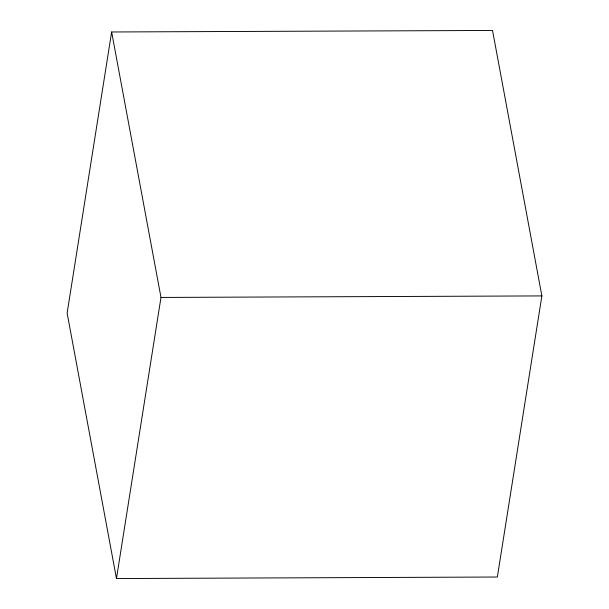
<?xml version="1.0" encoding="UTF-8"?>
<svg xmlns="http://www.w3.org/2000/svg" width="609" height="609" viewBox="0 0 609 609"><rect width="100%" height="100%" fill="white"/><g stroke="black" fill="none" stroke-linecap="round" stroke-linejoin="round"><path stroke-width="0.91" d="M111.645 31.98L67.127 313.087L116.464 578.55L497.355 577.02L541.873 295.913L492.536 30.45L111.645 31.98L160.989 297.443L116.464 578.55M160.989 297.443L541.873 295.913"/></g></svg>
